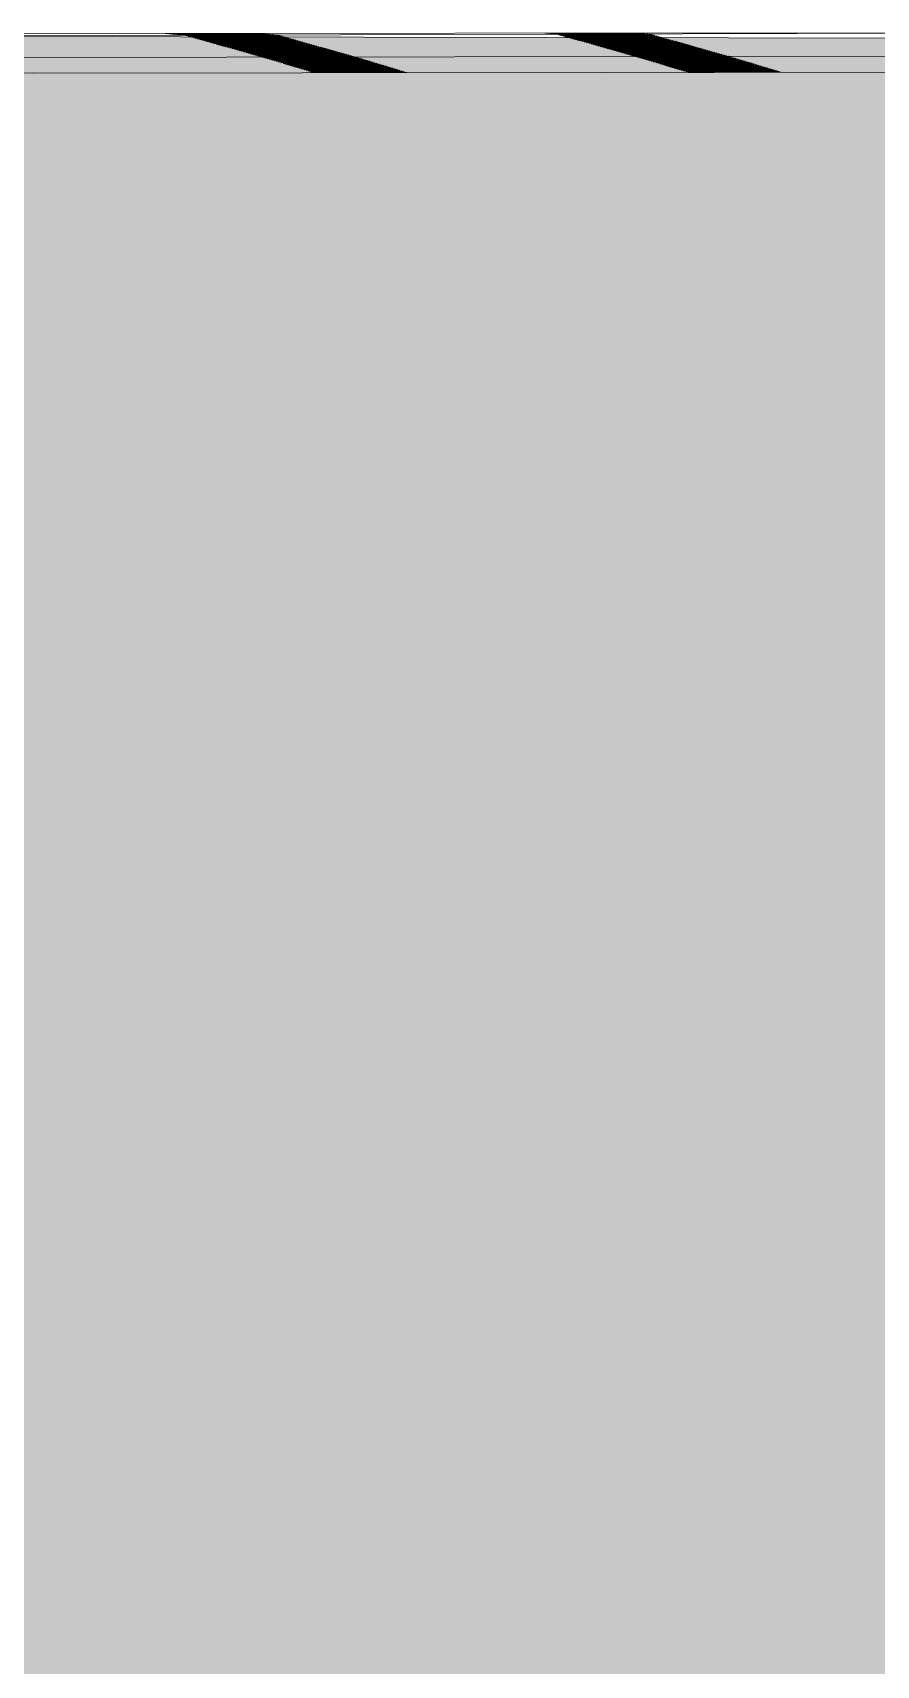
# Model space of a CAD drawing. Header units: millimetres. Extents: x -280990 to -136866, y -15139 to 7194.
# Drawn here: x -174513 to -173836, y -295 to 1016 of the extents above; entities that cross this region are included whole.
import ezdxf

# ---------------------------------------------------------------- set-up
doc = ezdxf.new("R2010")
doc.units = ezdxf.units.MM
doc.header["$MEASUREMENT"] = 0
doc.layers.add('New_2D Drafting - General_Pen_No__1', color=7, linetype='Continuous', lineweight=13)
doc.layers.add('New_Site & Landscape - Terrain_Pen_No__1', color=7, linetype='Continuous', lineweight=13)
doc.layers.add('New_2D Drafting - General_Pen_No__61', color=7, linetype='Continuous', lineweight=20, true_color=0x6a6a6a)

msp = doc.modelspace()

# ---------------------------------------------------------------- hatches: boundary and pattern name
at = {"layer": 'New_2D Drafting - General_Pen_No__61', "linetype": 'Continuous', "lineweight": 20, "true_color": 0x6a6a6a}
h = msp.add_hatch(dxfattribs=at)
h.set_pattern_fill('Dashed_0003', color=251, style=0, pattern_type=2)
h.set_pattern_definition([(45, (544818.18, 1213.55), (-183.84776, 183.84776), [194.99999, -65]), (45, (544818.18, 1397.4), (-183.84776, 183.84776), [194.99999, -65])])
h.paths.add_polyline_path([(-175351.4119, -15138.6962), (-136866.4204, -15138.6962), (-136880.1435, 617.9985), (-140103.53, 790.1595), (-144752.4156, 795.3361), (-148659.4545, 793.5462), (-155902.5965, 1013.7076), (-157702.217, 993.5462), (-159022.8864, 993.5462), (-164626.0405, 993.5462), (-175321.6693, 1014.3891), (-175351.4118, -246.9237)])

# ---------------------------------------------------------------- linework, layer by layer
at = {"layer": 'New_2D Drafting - General_Pen_No__1', "color": 7, "linetype": 'Continuous', "lineweight": 13, "flags": 128}
msp.add_lwpolyline([(-175351.4119, -15138.6962), (-136866.4204, -15138.6962), (-136880.1435, 617.9985), (-140103.53, 790.1595), (-144752.4156, 795.3361), (-148659.4545, 793.5462), (-155902.5965, 1013.7076), (-157702.217, 993.5462), (-159022.8864, 993.5462), (-164626.0405, 993.5462), (-175321.6693, 1014.3891), (-175351.4118, -246.9237)], close=True, dxfattribs=at)
at = {"layer": 'New_Site & Landscape - Terrain_Pen_No__1', "color": 7, "linetype": 'Continuous', "lineweight": 13}
for p, q in [((-173639.5847, 1015.85), (-175338.4659, 1014.3745)), ((-175338.4659, 1011.1768), (-173639.5847, 1015.85)), ((-174331.3136, 1015.225), (-174406.5443, 1015.0725)), ((-174331.3136, 1015.225), (-174406.0808, 1015.0342)), ((-174329.4594, 1015.072), (-174404.6901, 1014.9195)), ((-174329.4594, 1015.072), (-174404.2265, 1014.8813)), ((-174327.6052, 1014.9191), (-174402.8359, 1014.7666)), ((-174327.6052, 1014.9191), (-174402.3723, 1014.7284)), ((-174325.751, 1014.7662), (-174400.9817, 1014.6137)), ((-174325.751, 1014.7662), (-174400.5181, 1014.5754)), ((-174323.8967, 1014.6132), (-174399.1274, 1014.4607)), ((-174323.8967, 1014.6132), (-174398.6639, 1014.4225)), ((-174322.0425, 1014.4603), (-174397.2732, 1014.3078)), ((-174322.0425, 1014.4603), (-174396.8097, 1014.2696)), ((-174320.1883, 1014.3074), (-174395.419, 1014.1548)), ((-174320.1883, 1014.3074), (-174394.9554, 1014.1166)), ((-174318.3341, 1014.1544), (-174393.5648, 1014.0019)), ((-174318.3341, 1014.1544), (-174393.1012, 1013.9637)), ((-174316.4799, 1014.0015), (-174391.7106, 1013.849)), ((-174316.4799, 1014.0015), (-174391.247, 1013.8107)), ((-174314.6256, 1013.5095), (-174389.8564, 1013.4846)), ((-174314.6257, 1013.5095), (-174389.3928, 1013.3537)), ((-174312.7714, 1012.9859), (-174388.0021, 1012.961)), ((-174312.7714, 1012.9859), (-174387.5386, 1012.8302)), ((-174310.9172, 1012.4624), (-174386.1479, 1012.4375)), ((-174310.9172, 1012.4624), (-174385.6844, 1012.3066)), ((-174309.063, 1011.9389), (-174384.2937, 1011.914)), ((-174309.063, 1011.9389), (-174383.8301, 1011.7831)), ((-174307.2088, 1011.4153), (-174382.4395, 1011.3904)), ((-174307.2088, 1011.4153), (-174381.9759, 1011.2596)), ((-174305.3546, 1010.8918), (-174380.5853, 1010.8669)), ((-174305.3546, 1010.8918), (-174380.1217, 1010.736)), ((-174303.5003, 1010.3683), (-174378.731, 1010.3434)), ((-174303.5003, 1010.3683), (-174378.2675, 1010.2125)), ((-174301.6461, 1009.8447), (-174376.8768, 1009.8198)), ((-174301.6461, 1009.8447), (-174376.4133, 1009.689)), ((-174299.7919, 1009.3212), (-174375.0226, 1009.2963)), ((-174299.7919, 1009.3212), (-174374.5591, 1009.1654)), ((-174331.3136, 1015.225), (-174331.6049, 1015.249)), ((-174329.4594, 1015.072), (-174329.9229, 1015.1103)), ((-174327.6052, 1014.9191), (-174328.0687, 1014.9573)), ((-174325.751, 1014.7662), (-174326.2145, 1014.8044)), ((-174323.8967, 1014.6132), (-174324.3603, 1014.6515)), ((-174322.0425, 1014.4603), (-174322.5061, 1014.4985)), ((-174320.1883, 1014.3074), (-174320.6519, 1014.3456)), ((-174318.3341, 1014.1544), (-174318.7976, 1014.1927)), ((-174316.4799, 1014.0015), (-174316.9434, 1014.0397)), ((-174314.6256, 1013.5095), (-174315.0892, 1013.6403)), ((-174312.7714, 1012.9859), (-174313.235, 1013.1168)), ((-174310.9172, 1012.4624), (-174311.3808, 1012.5933)), ((-174309.063, 1011.9389), (-174309.5265, 1012.0697)), ((-174307.2088, 1011.4153), (-174307.6723, 1011.5462)), ((-174305.3546, 1010.8918), (-174305.8181, 1011.0227)), ((-174303.5003, 1010.3683), (-174303.9639, 1010.4991)), ((-174301.6461, 1009.8447), (-174302.1097, 1009.9756)), ((-174299.7919, 1009.3212), (-174300.2555, 1009.4521)), ((-174039.913, 1015.5023), (-174101.9131, 1015.3767)), ((-174035.7935, 1015.5059), (-174101.4495, 1015.3384)), ((-174024.8281, 1015.3762), (-174100.0588, 1015.2237)), ((-174024.8281, 1015.3762), (-174099.5953, 1015.1855)), ((-174022.9739, 1015.2233), (-174098.2046, 1015.0708)), ((-174022.9739, 1015.2233), (-174097.7411, 1015.0325)), ((-174021.1197, 1015.0704), (-174096.3504, 1014.9178)), ((-174021.1197, 1015.0704), (-174095.8869, 1014.8796)), ((-174019.2655, 1014.9174), (-174094.4962, 1014.7649)), ((-174019.2655, 1014.9174), (-174094.0326, 1014.7267)), ((-174081.317, 1014.6349), (-174092.642, 1014.612)), ((-174017.4113, 1014.6561), (-174092.1784, 1014.5003)), ((-174015.5571, 1014.1325), (-174090.7878, 1014.1076)), ((-174015.5571, 1014.1325), (-174090.3242, 1013.9768)), ((-174013.7028, 1013.609), (-174088.9335, 1013.5841)), ((-174013.7028, 1013.609), (-174088.47, 1013.4532)), ((-174011.8486, 1013.0855), (-174087.0793, 1013.0606)), ((-174011.8486, 1013.0855), (-174086.6158, 1012.9297)), ((-174009.9944, 1012.5619), (-174085.2251, 1012.537)), ((-174009.9944, 1012.5619), (-174084.7615, 1012.4062)), ((-174008.1402, 1012.0384), (-174083.3709, 1012.0135)), ((-174008.1402, 1012.0384), (-174082.9073, 1011.8826)), ((-174006.286, 1011.5149), (-174081.5167, 1011.49)), ((-174017.4113, 1014.6561), (-174081.3052, 1014.6349)), ((-174006.286, 1011.5149), (-174081.0531, 1011.3591)), ((-174004.4318, 1010.9913), (-174079.6625, 1010.9664)), ((-174004.4318, 1010.9913), (-174079.1989, 1010.8356)), ((-174002.5775, 1010.4678), (-174077.8082, 1010.4429)), ((-174002.5775, 1010.4678), (-174077.3447, 1010.312)), ((-174000.7233, 1009.9443), (-174075.954, 1009.9194)), ((-174000.7233, 1009.9443), (-174075.4905, 1009.7885)), ((-173998.8691, 1009.4207), (-174074.0998, 1009.3958)), ((-173998.8691, 1009.4207), (-174073.6362, 1009.265)), ((-174024.8281, 1015.3762), (-174025.2917, 1015.4145)), ((-174022.9739, 1015.2233), (-174023.4375, 1015.2615)), ((-174021.1197, 1015.0704), (-174021.5833, 1015.1086)), ((-174019.2655, 1014.9174), (-174019.729, 1014.9557)), ((-174017.4113, 1014.6561), (-174017.8748, 1014.7869)), ((-174015.5571, 1014.1325), (-174016.0206, 1014.2634)), ((-174013.7028, 1013.609), (-174014.1664, 1013.7399)), ((-174011.8486, 1013.0855), (-174012.3122, 1013.2163)), ((-174009.9944, 1012.5619), (-174010.458, 1012.6928)), ((-174008.1402, 1012.0384), (-174008.6037, 1012.1693)), ((-174006.286, 1011.5149), (-174006.7495, 1011.6457)), ((-174004.4318, 1010.9913), (-174004.8953, 1011.1222)), ((-174002.5775, 1010.4678), (-174003.0411, 1010.5987)), ((-174000.7233, 1009.9443), (-174001.1869, 1010.0751)), ((-173998.8691, 1009.4207), (-173999.3327, 1009.5516)), ((-175338.4659, 994.3371), (-167848.5602, 1007.85)), ((-174297.9377, 1008.7977), (-174373.1684, 1008.7728)), ((-174297.9377, 1008.7977), (-174372.7048, 1008.6419)), ((-174296.0835, 1008.2741), (-174371.3142, 1008.2492)), ((-174296.0835, 1008.2741), (-174370.8506, 1008.1184)), ((-174294.2293, 1007.7506), (-174369.46, 1007.7257)), ((-174294.2292, 1007.7506), (-174368.9964, 1007.5948)), ((-174292.375, 1007.2271), (-174367.6057, 1007.2022)), ((-174292.375, 1007.2271), (-174367.1422, 1007.0713)), ((-174290.5208, 1006.7035), (-174365.7515, 1006.6786)), ((-174290.5208, 1006.7035), (-174365.288, 1006.5478)), ((-174288.6666, 1006.18), (-174363.8973, 1006.1551)), ((-174288.6666, 1006.18), (-174363.4337, 1006.0242)), ((-174286.8124, 1005.6565), (-174362.0431, 1005.6316)), ((-174286.8124, 1005.6565), (-174361.5795, 1005.5007)), ((-174284.9582, 1005.1329), (-174360.1889, 1005.108)), ((-174284.9582, 1005.1329), (-174359.7253, 1004.9772)), ((-174283.1039, 1004.6094), (-174358.3347, 1004.5845)), ((-174283.1039, 1004.6094), (-174357.8711, 1004.4536)), ((-174281.2497, 1004.0859), (-174356.4804, 1004.061)), ((-174281.2497, 1004.0859), (-174356.0169, 1003.9301)), ((-174279.3955, 1003.5623), (-174354.6262, 1003.5374)), ((-174279.3955, 1003.5623), (-174354.1627, 1003.4066)), ((-174277.5413, 1003.0388), (-174352.772, 1003.0139)), ((-174277.5413, 1003.0388), (-174352.3084, 1002.883)), ((-174275.6871, 1002.5153), (-174350.9178, 1002.4904)), ((-174275.6871, 1002.5153), (-174350.4542, 1002.3595)), ((-174273.8329, 1001.9917), (-174349.0636, 1001.9668)), ((-174273.8329, 1001.9917), (-174348.6, 1001.836)), ((-174271.9786, 1001.4682), (-174347.2093, 1001.4433)), ((-174271.9786, 1001.4682), (-174346.7458, 1001.3124)), ((-174270.1244, 1000.9447), (-174345.3551, 1000.9198)), ((-174270.1244, 1000.9447), (-174344.8916, 1000.7889)), ((-174268.2702, 1000.4211), (-174343.5009, 1000.3962)), ((-174268.2702, 1000.4211), (-174343.0373, 1000.2654)), ((-174266.416, 999.8976), (-174341.6467, 999.8727)), ((-174266.416, 999.8976), (-174341.1831, 999.7418)), ((-174264.5618, 999.3741), (-174339.7925, 999.3492)), ((-174264.5618, 999.3741), (-174339.3289, 999.2183)), ((-174262.7076, 998.8505), (-174337.9383, 998.8256)), ((-174262.7076, 998.8505), (-174337.4747, 998.6948)), ((-174260.8533, 998.327), (-174336.084, 998.3021)), ((-174260.8533, 998.327), (-174335.6205, 998.1712)), ((-174258.9991, 997.8035), (-174334.2298, 997.7786)), ((-174258.9991, 997.8035), (-174333.7663, 997.6477)), ((-174257.1449, 997.2799), (-174332.3756, 997.255)), ((-174257.1449, 997.2799), (-174331.912, 997.1242)), ((-174255.2907, 996.7564), (-174330.5214, 996.7315)), ((-174255.2907, 996.7564), (-174330.0578, 996.6006)), ((-174295.2973, 996.219), (-174328.6672, 996.208)), ((-174253.4365, 996.2287), (-174328.2036, 996.0715)), ((-174297.9377, 1008.7977), (-174298.4012, 1008.9285)), ((-174296.0835, 1008.2741), (-174296.547, 1008.405)), ((-174253.4365, 996.2287), (-174295.2823, 996.219)), ((-174294.2292, 1007.7506), (-174294.6928, 1007.8815)), ((-174292.375, 1007.2271), (-174292.8386, 1007.3579)), ((-174290.5208, 1006.7035), (-174290.9844, 1006.8344)), ((-174288.6666, 1006.18), (-174289.1302, 1006.3109)), ((-174286.8124, 1005.6565), (-174287.2759, 1005.7873)), ((-174284.9582, 1005.1329), (-174285.4217, 1005.2638)), ((-174283.1039, 1004.6094), (-174283.5675, 1004.7403)), ((-174281.2497, 1004.0859), (-174281.7133, 1004.2167)), ((-174279.3955, 1003.5623), (-174279.8591, 1003.6932)), ((-174277.5413, 1003.0388), (-174278.0048, 1003.1697)), ((-174275.6871, 1002.5153), (-174276.1506, 1002.6461)), ((-174273.8329, 1001.9917), (-174274.2964, 1002.1226)), ((-174271.9786, 1001.4682), (-174272.4422, 1001.5991)), ((-174270.1244, 1000.9447), (-174270.588, 1001.0755)), ((-174268.2702, 1000.4211), (-174268.7338, 1000.552)), ((-174266.416, 999.8976), (-174266.8795, 1000.0285)), ((-174264.5618, 999.3741), (-174265.0253, 999.5049)), ((-174262.7075, 998.8505), (-174263.1711, 998.9814)), ((-174260.8533, 998.327), (-174261.3169, 998.4579)), ((-174258.9991, 997.8035), (-174259.4627, 997.9343)), ((-174257.1449, 997.2799), (-174257.6084, 997.4108)), ((-174255.2907, 996.7564), (-174255.7542, 996.8873)), ((-174253.6535, 996.2941), (-174253.9, 996.3637)), ((-174253.4365, 996.2287), (-174253.6534, 996.2941)), ((-173997.0149, 1008.8972), (-174072.2456, 1008.8723)), ((-173997.0149, 1008.8972), (-174071.782, 1008.7414)), ((-173995.1607, 1008.3737), (-174070.3914, 1008.3488)), ((-173995.1607, 1008.3737), (-174069.9278, 1008.2179)), ((-173993.3064, 1007.8501), (-174068.5371, 1007.8252)), ((-173993.3064, 1007.8501), (-174068.0736, 1007.6944)), ((-173991.4522, 1007.3266), (-174066.6829, 1007.3017)), ((-173991.4522, 1007.3266), (-174066.2194, 1007.1708)), ((-173989.598, 1006.8031), (-174064.8287, 1006.7782)), ((-173989.598, 1006.8031), (-174064.3652, 1006.6473)), ((-173987.7438, 1006.2795), (-174062.9745, 1006.2546)), ((-173987.7438, 1006.2795), (-174062.5109, 1006.1238)), ((-173985.8896, 1005.756), (-174061.1203, 1005.7311)), ((-173985.8896, 1005.756), (-174060.6567, 1005.6002)), ((-173984.0354, 1005.2325), (-174059.2661, 1005.2076)), ((-173984.0353, 1005.2325), (-174058.8025, 1005.0767)), ((-173982.1811, 1004.7089), (-174057.4118, 1004.684)), ((-173982.1811, 1004.7089), (-174056.9483, 1004.5532)), ((-173980.3269, 1004.1854), (-174055.5576, 1004.1605)), ((-173980.3269, 1004.1854), (-174055.0941, 1004.0296)), ((-173978.4727, 1003.6619), (-174053.7034, 1003.637)), ((-173978.4727, 1003.6619), (-174053.2398, 1003.5061)), ((-173976.6185, 1003.1383), (-174051.8492, 1003.1134)), ((-173976.6185, 1003.1383), (-174051.3856, 1002.9826)), ((-173974.7643, 1002.6148), (-174049.995, 1002.5899)), ((-173974.7643, 1002.6148), (-174049.5314, 1002.459)), ((-173972.91, 1002.0912), (-174048.1407, 1002.0664)), ((-173972.91, 1002.0912), (-174047.6772, 1001.9355)), ((-173971.0558, 1001.5677), (-174046.2865, 1001.5428)), ((-173971.0558, 1001.5677), (-174045.823, 1001.4119)), ((-173969.2016, 1001.0442), (-174044.4323, 1001.0193)), ((-173969.2016, 1001.0442), (-174043.9688, 1000.8884)), ((-173967.3474, 1000.5206), (-174042.5781, 1000.4958)), ((-173967.3474, 1000.5206), (-174042.1145, 1000.3649)), ((-173965.4932, 999.9971), (-174040.7239, 999.9722)), ((-173965.4932, 999.9971), (-174040.2603, 999.8413)), ((-173963.639, 999.4736), (-174038.8697, 999.4487)), ((-173963.639, 999.4736), (-174038.4061, 999.3178)), ((-173961.7847, 998.95), (-174037.0154, 998.9252)), ((-173961.7847, 998.95), (-174036.5519, 998.7943)), ((-173959.9305, 998.4265), (-174035.1612, 998.4016)), ((-173959.9305, 998.4265), (-174034.6977, 998.2707)), ((-173958.0763, 997.903), (-174033.307, 997.8781)), ((-173958.0763, 997.903), (-174032.8434, 997.7472)), ((-173956.2221, 997.3794), (-174031.4528, 997.3546)), ((-173956.2221, 997.3794), (-174030.9892, 997.2237)), ((-173954.3679, 996.8559), (-174029.5986, 996.831)), ((-173954.3679, 996.8559), (-174029.135, 996.7001)), ((-173952.5137, 996.2985), (-174027.7444, 996.281)), ((-173952.5137, 996.2985), (-174027.2808, 996.1413)), ((-173997.0149, 1008.8972), (-173997.4784, 1009.0281)), ((-173995.1607, 1008.3737), (-173995.6242, 1008.5045)), ((-173993.3064, 1007.8501), (-173993.77, 1007.981)), ((-173991.4522, 1007.3266), (-173991.9158, 1007.4575)), ((-173989.598, 1006.8031), (-173990.0616, 1006.9339)), ((-173987.7438, 1006.2795), (-173988.2073, 1006.4104)), ((-173985.8896, 1005.756), (-173986.3531, 1005.8869)), ((-173984.0354, 1005.2325), (-173984.4989, 1005.3633)), ((-173982.1811, 1004.7089), (-173982.6447, 1004.8398)), ((-173980.3269, 1004.1854), (-173980.7905, 1004.3163)), ((-173978.4727, 1003.6619), (-173978.9363, 1003.7927)), ((-173976.6185, 1003.1383), (-173977.082, 1003.2692)), ((-173974.7643, 1002.6148), (-173975.2278, 1002.7457)), ((-173972.91, 1002.0912), (-173973.3736, 1002.2221)), ((-173971.0558, 1001.5677), (-173971.5194, 1001.6986)), ((-173969.2016, 1001.0442), (-173969.6652, 1001.1751)), ((-173967.3474, 1000.5206), (-173967.8109, 1000.6515)), ((-173965.4932, 999.9971), (-173965.9567, 1000.128)), ((-173963.639, 999.4736), (-173964.1025, 999.6045)), ((-173961.7847, 998.95), (-173962.2483, 999.0809)), ((-173959.9305, 998.4265), (-173960.3941, 998.5574)), ((-173958.0763, 997.903), (-173958.5399, 998.0339)), ((-173956.2221, 997.3794), (-173956.6856, 997.5103)), ((-173954.3679, 996.8559), (-173954.8314, 996.9868)), ((-173952.5137, 996.2985), (-173952.9772, 996.4382)), ((-175338.4659, 982.4326), (-165546.3931, 993.5462)), ((-174511.9319, 983.3708), (-174512.1758, 983.4443)), ((-174251.5822, 995.6698), (-174326.8129, 995.6524)), ((-174251.5822, 995.6698), (-174326.3494, 995.5127)), ((-174249.728, 995.1109), (-174324.9587, 995.0935)), ((-174249.728, 995.1109), (-174324.4952, 994.9538)), ((-174247.8738, 994.5521), (-174323.1045, 994.5346)), ((-174247.8738, 994.5521), (-174322.641, 994.3949)), ((-174246.0196, 993.9932), (-174321.2503, 993.9757)), ((-174246.0196, 993.9932), (-174320.7867, 993.836)), ((-174244.1654, 993.4343), (-174319.3961, 993.4168)), ((-174244.1654, 993.4343), (-174318.9325, 993.2771)), ((-174242.3112, 992.8754), (-174317.5419, 992.858)), ((-174242.3112, 992.8754), (-174317.0783, 992.7182)), ((-174240.4569, 992.3165), (-174315.6876, 992.2991)), ((-174240.4569, 992.3165), (-174315.2241, 992.1593)), ((-174238.6027, 991.7576), (-174313.8334, 991.7402)), ((-174238.6027, 991.7576), (-174313.3699, 991.6005)), ((-174236.7485, 991.1987), (-174311.9792, 991.1813)), ((-174236.7485, 991.1987), (-174311.5157, 991.0416)), ((-174234.8943, 990.6399), (-174310.125, 990.6224)), ((-174234.8943, 990.6399), (-174309.6614, 990.4827)), ((-174233.0401, 990.081), (-174308.2708, 990.0635)), ((-174233.0401, 990.081), (-174307.8072, 989.9238)), ((-174231.1859, 989.5221), (-174306.4166, 989.5046)), ((-174231.1858, 989.5221), (-174305.953, 989.3649)), ((-174229.3316, 988.9632), (-174304.5623, 988.9458)), ((-174229.3316, 988.9632), (-174304.0988, 988.806)), ((-174227.4774, 988.4043), (-174302.7081, 988.3869)), ((-174227.4774, 988.4043), (-174302.2446, 988.2472)), ((-174225.6232, 987.8454), (-174300.8539, 987.828)), ((-174225.6232, 987.8454), (-174300.3903, 987.6883)), ((-174223.769, 987.2866), (-174298.9997, 987.2691)), ((-174223.769, 987.2866), (-174298.5361, 987.1294)), ((-174221.9148, 986.7277), (-174297.1455, 986.7102)), ((-174221.9148, 986.7277), (-174296.6819, 986.5705)), ((-174220.0605, 986.1688), (-174295.2912, 986.1513)), ((-174220.0605, 986.1688), (-174294.8277, 986.0116)), ((-174218.2063, 985.6099), (-174293.437, 985.5925)), ((-174218.2063, 985.6099), (-174292.9735, 985.4527)), ((-174216.3521, 985.051), (-174291.5828, 985.0336)), ((-174216.3521, 985.051), (-174291.1193, 984.8938)), ((-174214.4979, 984.4921), (-174289.7286, 984.4747)), ((-174214.4979, 984.4921), (-174289.265, 984.335)), ((-174212.6437, 983.9332), (-174287.8744, 983.9158)), ((-174212.6437, 983.9332), (-174287.4108, 983.7761)), ((-174251.5822, 995.6698), (-174252.0458, 995.8095)), ((-174249.728, 995.1109), (-174250.1916, 995.2507)), ((-174247.8738, 994.5521), (-174248.3374, 994.6918)), ((-174246.0196, 993.9932), (-174246.4831, 994.1329)), ((-174244.1654, 993.4343), (-174244.6289, 993.574)), ((-174242.3112, 992.8754), (-174242.7747, 993.0151)), ((-174240.4569, 992.3165), (-174240.9205, 992.4562)), ((-174238.6027, 991.7576), (-174239.0663, 991.8973)), ((-174236.7485, 991.1987), (-174237.2121, 991.3385)), ((-174234.8943, 990.6399), (-174235.3578, 990.7796)), ((-174233.0401, 990.081), (-174233.5036, 990.2207)), ((-174231.1858, 989.5221), (-174231.6494, 989.6618)), ((-174229.3316, 988.9632), (-174229.7952, 989.1029)), ((-174227.4774, 988.4043), (-174227.941, 988.544)), ((-174225.6232, 987.8454), (-174226.0867, 987.9852)), ((-174223.769, 987.2866), (-174224.2325, 987.4263)), ((-174221.9148, 986.7277), (-174222.3783, 986.8674)), ((-174220.0605, 986.1688), (-174220.5241, 986.3085)), ((-174218.2063, 985.6099), (-174218.6699, 985.7496)), ((-174216.3521, 985.051), (-174216.8157, 985.1907)), ((-174214.4979, 984.4921), (-174214.9614, 984.6319)), ((-174212.6437, 983.9332), (-174213.1072, 984.073)), ((-173950.6594, 995.7396), (-174025.8901, 995.7222)), ((-173950.6594, 995.7396), (-174025.4266, 995.5824)), ((-173948.8052, 995.1807), (-174024.0359, 995.1633)), ((-173948.8052, 995.1807), (-174023.5724, 995.0235)), ((-173946.951, 994.6218), (-174022.1817, 994.6044)), ((-173946.951, 994.6218), (-174021.7181, 994.4647)), ((-173945.0968, 994.0629), (-174020.3275, 994.0455)), ((-173945.0968, 994.0629), (-174019.8639, 993.9058)), ((-173943.2426, 993.5041), (-174018.4733, 993.4866)), ((-173943.2426, 993.5041), (-174018.0097, 993.3469)), ((-173941.3883, 992.9452), (-174016.619, 992.9277)), ((-173941.3883, 992.9452), (-174016.1555, 992.788)), ((-173939.5341, 992.3863), (-174014.7648, 992.3688)), ((-173939.5341, 992.3863), (-174014.3013, 992.2291)), ((-173937.6799, 991.8274), (-174012.9106, 991.81)), ((-173937.6799, 991.8274), (-174012.4471, 991.6702)), ((-173935.8257, 991.2685), (-174011.0564, 991.2511)), ((-173935.8257, 991.2685), (-174010.5928, 991.1114)), ((-173933.9715, 990.7096), (-174009.2022, 990.6922)), ((-173933.9715, 990.7096), (-174008.7386, 990.5525)), ((-173932.1173, 990.1508), (-174007.348, 990.1333)), ((-173932.1173, 990.1508), (-174006.8844, 989.9936)), ((-173930.263, 989.5919), (-174005.4937, 989.5744)), ((-173930.263, 989.5919), (-174005.0302, 989.4347)), ((-173928.4088, 989.033), (-174003.6395, 989.0155)), ((-173928.4088, 989.033), (-174003.176, 988.8758)), ((-173926.5546, 988.4741), (-174001.7853, 988.4567)), ((-173926.5546, 988.4741), (-174001.3218, 988.3169)), ((-173924.7004, 987.9152), (-173999.9311, 987.8978)), ((-173924.7004, 987.9152), (-173999.4675, 987.758)), ((-173922.8462, 987.3563), (-173998.0769, 987.3389)), ((-173922.8462, 987.3563), (-173997.6133, 987.1992)), ((-173920.9919, 986.7974), (-173996.2227, 986.78)), ((-173920.9919, 986.7974), (-173995.7591, 986.6403)), ((-173919.1377, 986.2386), (-173994.3684, 986.2211)), ((-173919.1377, 986.2386), (-173993.9049, 986.0814)), ((-173917.2835, 985.6797), (-173992.5142, 985.6622)), ((-173917.2835, 985.6797), (-173992.0507, 985.5225)), ((-173915.4293, 985.1208), (-173990.66, 985.1033)), ((-173915.4293, 985.1208), (-173990.1964, 984.9636)), ((-173913.5751, 984.5619), (-173988.8058, 984.5445)), ((-173913.5751, 984.5619), (-173988.3422, 984.4047)), ((-173965.9385, 983.9905), (-173986.9516, 983.9856)), ((-173950.6594, 995.7396), (-173951.123, 995.8793)), ((-173948.8052, 995.1807), (-173949.2688, 995.3204)), ((-173946.951, 994.6218), (-173947.4146, 994.7616)), ((-173945.0968, 994.0629), (-173945.5603, 994.2027)), ((-173943.2426, 993.5041), (-173943.7061, 993.6438)), ((-173941.3883, 992.9452), (-173941.8519, 993.0849)), ((-173939.5341, 992.3863), (-173939.9977, 992.526)), ((-173937.6799, 991.8274), (-173938.1435, 991.9671)), ((-173935.8257, 991.2685), (-173936.2892, 991.4082)), ((-173933.9715, 990.7096), (-173934.435, 990.8494)), ((-173932.1173, 990.1508), (-173932.5808, 990.2905)), ((-173930.263, 989.5919), (-173930.7266, 989.7316)), ((-173928.4088, 989.033), (-173928.8724, 989.1727)), ((-173926.5546, 988.4741), (-173927.0182, 988.6138)), ((-173924.7004, 987.9152), (-173925.1639, 988.0549)), ((-173922.8462, 987.3563), (-173923.3097, 987.4961)), ((-173920.992, 986.7974), (-173921.4555, 986.9372)), ((-173919.1377, 986.2386), (-173919.6013, 986.3783)), ((-173917.2835, 985.6797), (-173917.7471, 985.8194)), ((-173915.4293, 985.1208), (-173915.8929, 985.2605)), ((-173913.5751, 984.5619), (-173914.0386, 984.7016)), ((-173911.8827, 984.0518), (-173912.1844, 984.1427))]:
    msp.add_line(p, q, dxfattribs=at)

doc.saveas('drawing.dxf')
